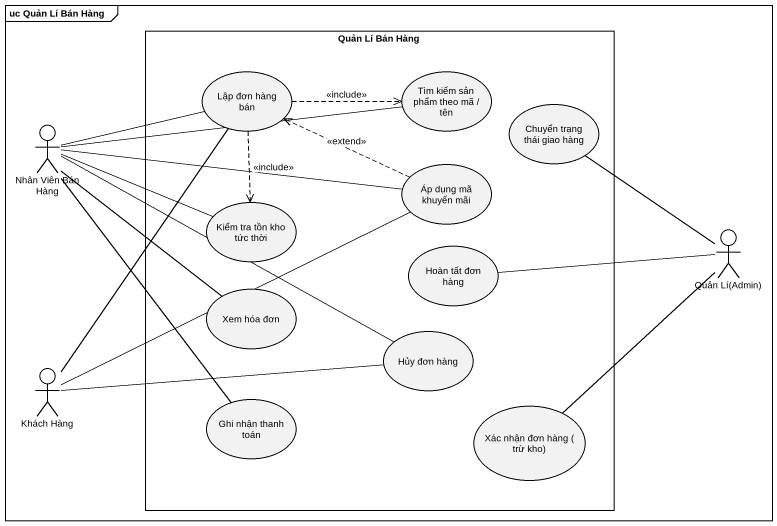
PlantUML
@startuml
mainframe uc Quản Lí Bán Hàng
rectangle "Quản Lí Bán Hàng" as Quản_Lí_Bán_Hàng {
  usecase "Lập đơn hàng bán" as Lập_đơn_hàng_bán
  usecase "Tìm kiếm sản phẩm theo mã / tên" as Tìm_kiếm_sản_phẩm_theo_mã
  usecase "Chuyển trạng thái giao hàng" as Chuyển_trạng_thái_giao_hàng
  usecase "Áp dụng mã khuyến mãi" as Áp_dụng_mã_khuyến_mãi
  usecase "Kiểm tra tồn kho tức thời" as Kiểm_tra_tồn_kho_tức_thời
  usecase "Hoàn tất đơn hàng" as Hoàn_tất_đơn_hàng
  usecase "Xem hóa đơn" as Xem_hóa_đơn
  usecase "Hủy đơn hàng" as Hủy_đơn_hàng
  usecase "Ghi nhận thanh toán" as Ghi_nhận_thanh_toán
  usecase "Xác nhận đơn hàng ( trừ kho)" as Xác_nhận_đơn_hàng_trừ_kho
}
actor "Nhân Viên Bán Hàng" as Nhân_Viên_Bán_Hàng
actor "Quản Lí(Admin)" as Quản_Lí_Admin
actor "Khách Hàng" as Khách_Hàng
Lập_đơn_hàng_bán .right.> Tìm_kiếm_sản_phẩm_theo_mã : <<include>>
Lập_đơn_hàng_bán ..> Kiểm_tra_tồn_kho_tức_thời : <<include>>
Nhân_Viên_Bán_Hàng -right- Lập_đơn_hàng_bán
Nhân_Viên_Bán_Hàng -right- Tìm_kiếm_sản_phẩm_theo_mã
Nhân_Viên_Bán_Hàng -right- Áp_dụng_mã_khuyến_mãi
Nhân_Viên_Bán_Hàng -right- Kiểm_tra_tồn_kho_tức_thời
Nhân_Viên_Bán_Hàng -- Xem_hóa_đơn
Nhân_Viên_Bán_Hàng -right- Hủy_đơn_hàng
Nhân_Viên_Bán_Hàng -- Ghi_nhận_thanh_toán
Áp_dụng_mã_khuyến_mãi .left.> Lập_đơn_hàng_bán : <<extend>>
Quản_Lí_Admin -up- Chuyển_trạng_thái_giao_hàng
Quản_Lí_Admin -left- Hoàn_tất_đơn_hàng
Quản_Lí_Admin -- Xác_nhận_đơn_hàng_trừ_kho
Khách_Hàng -up- Lập_đơn_hàng_bán
Khách_Hàng -right- Áp_dụng_mã_khuyến_mãi
Khách_Hàng -right- Hủy_đơn_hàng
@enduml
